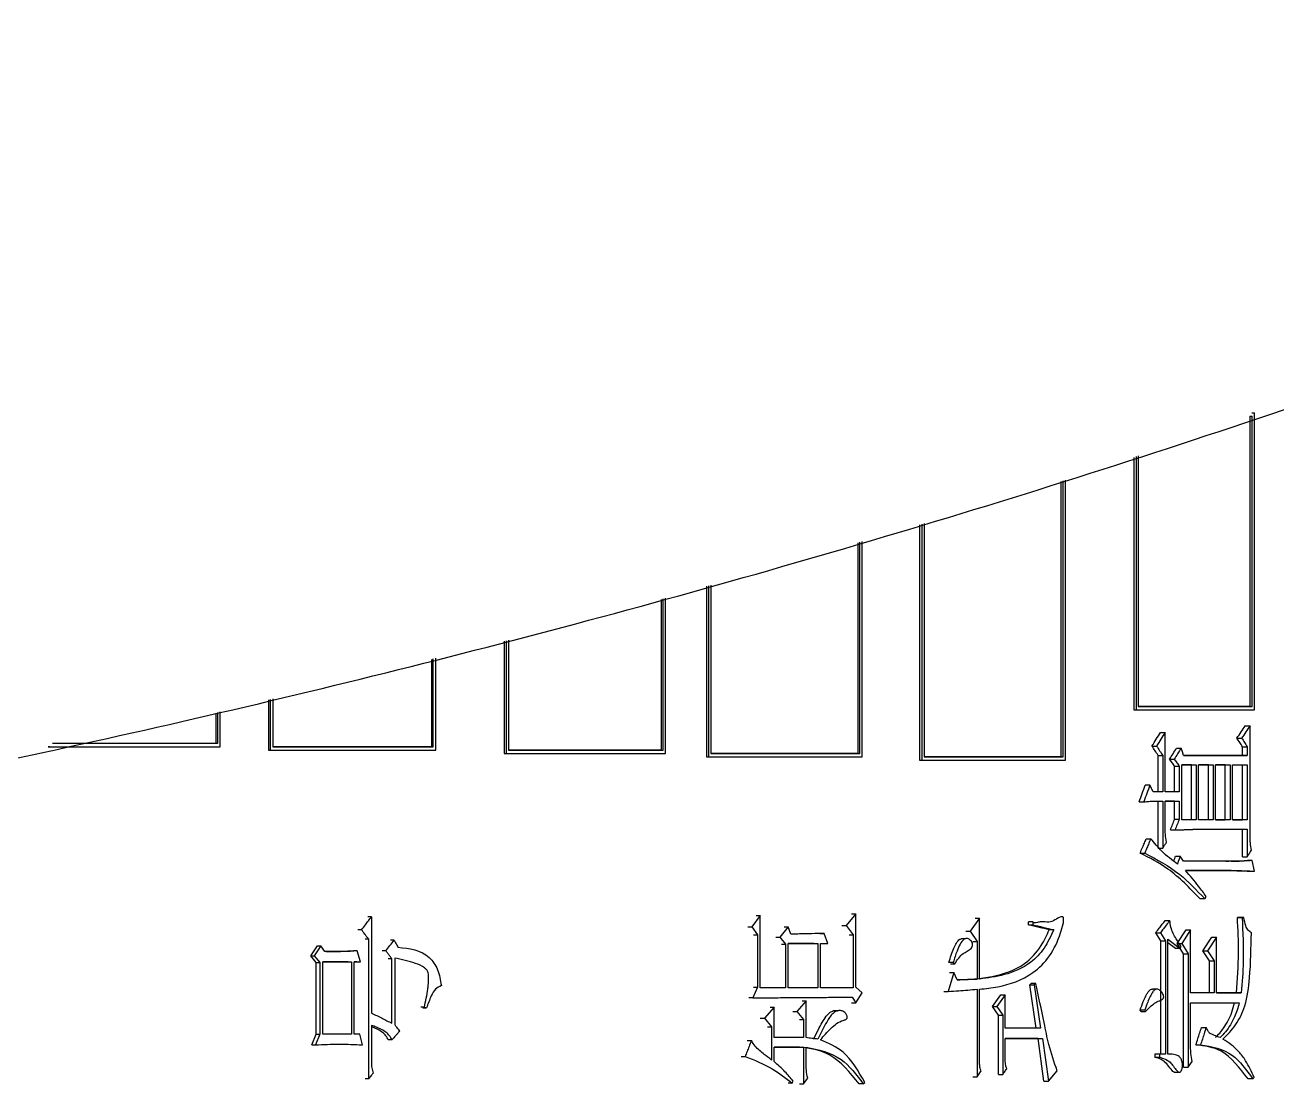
# Model space of a CAD drawing. Header units: millimetres. Extents: x 2379 to 4059, y 879 to 2067.
# Drawn here: x 3124.79 to 3143.51, y 1061.49 to 1077.33 of the extents above; entities that cross this region are included whole.
import ezdxf

# ---------------------------------------------------------------- set-up
doc = ezdxf.new("R2010")
doc.units = ezdxf.units.MM

msp = doc.modelspace()

# ---------------------------------------------------------------- linework, layer by layer
at = {"color": 7, "linetype": 'Continuous', "lineweight": 25}
for p, q in [((3143.109, 1071.478), (3143.144, 1071.478)), ((3143.109, 1071.478), (3143.109, 1067.138)), ((3143.14, 1071.528), (3143.176, 1071.528)), ((3143.144, 1067.138), (3143.144, 1071.478)), ((3143.176, 1067.088), (3143.176, 1071.528)), ((3141.372, 1070.862), (3141.372, 1067.088)), ((3141.406, 1070.874), (3141.406, 1067.088)), ((3141.439, 1070.885), (3141.439, 1067.138)), ((3140.283, 1070.503), (3140.283, 1066.385)), ((3140.317, 1066.385), (3140.317, 1070.514)), ((3140.35, 1066.335), (3140.35, 1070.525)), ((3138.17, 1069.855), (3138.17, 1066.335)), ((3138.202, 1069.865), (3138.202, 1066.335)), ((3138.236, 1069.875), (3138.236, 1066.385)), ((3137.244, 1069.588), (3137.244, 1066.434)), ((3137.276, 1066.434), (3137.276, 1069.597)), ((3137.311, 1066.385), (3137.311, 1069.608)), ((3134.982, 1068.936), (3134.982, 1066.385)), ((3135.012, 1068.944), (3135.012, 1066.385)), ((3135.048, 1068.955), (3135.048, 1066.434)), ((3134.303, 1068.74), (3134.303, 1066.484)), ((3134.333, 1066.484), (3134.333, 1068.748)), ((3134.369, 1066.434), (3134.369, 1068.759)), ((3131.958, 1068.114), (3131.958, 1066.434)), ((3131.986, 1068.121), (3131.986, 1066.434)), ((3132.023, 1068.13), (3132.023, 1066.484)), ((3130.869, 1067.843), (3130.869, 1066.534)), ((3130.896, 1066.534), (3130.896, 1067.85)), ((3130.934, 1066.484), (3130.934, 1067.859)), ((3128.433, 1067.237), (3128.433, 1066.484)), ((3128.459, 1067.244), (3128.459, 1066.484)), ((3128.498, 1067.253), (3128.498, 1066.534)), ((3127.67, 1067.047), (3127.67, 1066.584)), ((3127.709, 1066.534), (3127.709, 1067.057)), ((3141.372, 1067.088), (3143.14, 1067.088)), ((3141.372, 1067.088), (3141.406, 1067.088)), ((3141.406, 1067.088), (3143.176, 1067.088)), ((3141.439, 1067.138), (3143.144, 1067.138)), ((3143.109, 1067.138), (3141.439, 1067.138)), ((3143.109, 1067.138), (3143.144, 1067.138)), ((3143.14, 1067.088), (3143.176, 1067.088)), ((3127.645, 1067.041), (3127.645, 1066.584)), ((3141.772, 1066.752), (3141.841, 1066.752)), ((3141.841, 1065.865), (3141.841, 1066.752)), ((3143.04, 1066.849), (3143.111, 1066.849)), ((3125.137, 1066.534), (3127.684, 1066.534)), ((3125.16, 1066.534), (3125.137, 1066.534)), ((3127.67, 1066.584), (3127.645, 1066.584)), ((3127.684, 1066.534), (3127.709, 1066.534)), ((3128.433, 1066.484), (3128.872, 1066.484)), ((3128.433, 1066.484), (3128.459, 1066.484)), ((3129.074, 1066.484), (3130.907, 1066.484)), ((3130.869, 1066.534), (3130.896, 1066.534)), ((3130.907, 1066.484), (3130.934, 1066.484)), ((3134.303, 1066.484), (3134.333, 1066.484)), ((3141.645, 1066.547), (3141.714, 1066.547)), ((3142.013, 1066.514), (3142.082, 1066.514)), ((3142.915, 1066.666), (3142.986, 1066.666)), ((3142.998, 1066.536), (3143.069, 1066.536)), ((3142.998, 1066.406), (3142.998, 1066.536)), ((3143.069, 1066.536), (3143.069, 1066.406)), ((3131.958, 1066.434), (3134.34, 1066.434)), ((3131.958, 1066.434), (3131.986, 1066.434)), ((3134.34, 1066.434), (3134.369, 1066.434)), ((3134.982, 1066.385), (3137.28, 1066.385)), ((3134.982, 1066.385), (3135.012, 1066.385)), ((3137.244, 1066.434), (3137.276, 1066.434)), ((3137.28, 1066.385), (3137.311, 1066.385)), ((3138.17, 1066.335), (3140.317, 1066.335)), ((3138.17, 1066.335), (3138.202, 1066.335)), ((3140.283, 1066.385), (3140.317, 1066.385)), ((3140.317, 1066.335), (3140.35, 1066.335)), ((3141.737, 1066.406), (3141.806, 1066.406)), ((3141.737, 1065.865), (3141.737, 1066.406)), ((3141.806, 1066.406), (3141.806, 1065.865)), ((3141.907, 1066.352), (3141.976, 1066.352)), ((3143.069, 1066.406), (3142.117, 1066.406)), ((3142.117, 1066.406), (3142.998, 1066.406)), ((3142.998, 1066.406), (3143.069, 1066.406)), ((3141.984, 1066.244), (3142.054, 1066.244)), ((3141.984, 1065.865), (3141.984, 1066.244)), ((3142.054, 1066.244), (3142.054, 1065.865)), ((3142.089, 1065.443), (3142.089, 1066.265)), ((3142.089, 1066.265), (3142.307, 1066.265)), ((3142.238, 1066.265), (3142.089, 1066.265)), ((3142.238, 1066.265), (3142.307, 1066.265)), ((3142.238, 1065.443), (3142.238, 1066.265)), ((3142.307, 1066.265), (3142.307, 1065.443)), ((3142.343, 1065.443), (3142.343, 1066.265)), ((3142.343, 1066.265), (3142.56, 1066.265)), ((3142.49, 1066.265), (3142.343, 1066.265)), ((3142.49, 1066.265), (3142.56, 1066.265)), ((3142.49, 1065.443), (3142.49, 1066.265)), ((3142.56, 1066.265), (3142.56, 1065.443)), ((3142.595, 1065.443), (3142.595, 1066.265)), ((3142.595, 1066.265), (3142.812, 1066.265)), ((3142.741, 1066.265), (3142.595, 1066.265)), ((3142.741, 1066.265), (3142.812, 1066.265)), ((3142.741, 1065.443), (3142.741, 1066.265)), ((3142.812, 1066.265), (3142.812, 1065.443)), ((3142.847, 1065.443), (3142.847, 1066.265)), ((3142.847, 1066.265), (3143.069, 1066.265)), ((3142.998, 1065.443), (3142.998, 1066.265)), ((3143.069, 1066.265), (3143.069, 1065.443)), ((3141.614, 1065.962), (3141.545, 1065.962)), ((3141.806, 1065.865), (3141.664, 1065.865)), ((3142.054, 1065.865), (3141.841, 1065.865)), ((3141.453, 1065.714), (3141.521, 1065.714)), ((3141.737, 1065.021), (3141.737, 1065.724)), ((3141.806, 1065.724), (3141.806, 1065.021)), ((3141.841, 1065.724), (3142.054, 1065.724)), ((3141.841, 1065.324), (3141.841, 1065.724)), ((3141.984, 1065.724), (3141.841, 1065.724)), ((3141.984, 1065.724), (3142.054, 1065.724)), ((3141.984, 1065.454), (3141.984, 1065.724)), ((3142.054, 1065.724), (3142.054, 1065.454)), ((3141.984, 1065.454), (3142.054, 1065.454)), ((3142.307, 1065.443), (3142.089, 1065.443)), ((3142.56, 1065.443), (3142.343, 1065.443)), ((3142.812, 1065.443), (3142.595, 1065.443)), ((3142.595, 1065.443), (3142.741, 1065.443)), ((3142.812, 1065.443), (3142.741, 1065.443)), ((3143.069, 1065.443), (3142.847, 1065.443)), ((3142.847, 1065.443), (3142.998, 1065.443)), ((3143.069, 1065.443), (3142.998, 1065.443)), ((3141.921, 1065.292), (3141.99, 1065.292)), ((3142.286, 1065.303), (3143.069, 1065.303)), ((3142.998, 1064.892), (3142.998, 1065.303)), ((3143.069, 1065.303), (3143.069, 1064.892)), ((3141.56, 1065.162), (3141.628, 1065.162)), ((3141.737, 1065.021), (3141.806, 1065.021)), ((3141.467, 1064.946), (3141.536, 1064.946)), ((3141.999, 1064.902), (3142.068, 1064.902)), ((3142.117, 1064.827), (3142.068, 1064.902)), ((3142.819, 1064.827), (3142.117, 1064.827)), ((3142.748, 1064.827), (3142.795, 1064.827)), ((3142.998, 1064.892), (3143.069, 1064.892)), ((3143.145, 1064.837), (3143.075, 1064.837)), ((3143.18, 1064.675), (3143.145, 1064.837)), ((3142.145, 1064.686), (3142.847, 1064.686)), ((3142.776, 1064.686), (3142.145, 1064.686)), ((3142.776, 1064.686), (3142.847, 1064.686)), ((3143.109, 1064.675), (3143.18, 1064.675)), ((3142.434, 1064.264), (3142.364, 1064.264)), ((3142.434, 1064.264), (3142.455, 1064.297)), ((3129.972, 1063.994), (3129.919, 1063.994)), ((3129.972, 1063.994), (3129.972, 1062.555)), ((3135.786, 1064.015), (3135.662, 1063.842)), ((3135.725, 1064.015), (3135.786, 1064.015)), ((3135.786, 1062.934), (3135.786, 1064.015)), ((3137.007, 1063.864), (3137.07, 1063.864)), ((3137.214, 1064.037), (3137.07, 1063.864)), ((3137.07, 1063.864), (3137.176, 1063.723)), ((3137.152, 1064.037), (3137.214, 1064.037)), ((3137.214, 1062.944), (3137.214, 1064.037)), ((3139.067, 1063.972), (3138.926, 1063.777)), ((3139.001, 1063.972), (3139.067, 1063.972)), ((3139.067, 1063.063), (3139.067, 1063.972)), ((3139.862, 1063.918), (3139.796, 1063.918)), ((3139.796, 1063.875), (3139.796, 1063.918)), ((3139.796, 1063.875), (3139.862, 1063.875)), ((3139.862, 1063.918), (3139.862, 1063.875)), ((3141.843, 1063.94), (3141.912, 1063.94)), ((3142.922, 1063.983), (3142.993, 1063.983)), ((3142.95, 1063.983), (3142.922, 1063.983)), ((3143.02, 1063.983), (3142.95, 1063.983)), ((3143.02, 1063.983), (3142.993, 1063.983)), ((3129.823, 1063.799), (3129.77, 1063.799)), ((3135.601, 1063.842), (3135.662, 1063.842)), ((3135.662, 1063.842), (3135.747, 1063.723)), ((3135.686, 1063.723), (3135.747, 1063.723)), ((3135.747, 1063.723), (3135.747, 1062.944)), ((3136.019, 1063.691), (3136.08, 1063.691)), ((3136.203, 1063.842), (3136.08, 1063.691)), ((3136.08, 1063.691), (3136.165, 1063.583)), ((3136.142, 1063.842), (3136.203, 1063.842)), ((3136.242, 1063.734), (3136.203, 1063.842)), ((3136.679, 1063.745), (3136.741, 1063.745)), ((3136.795, 1063.593), (3136.741, 1063.745)), ((3137.114, 1063.723), (3137.176, 1063.723)), ((3137.176, 1063.723), (3137.176, 1062.934)), ((3138.86, 1063.777), (3138.926, 1063.777)), ((3138.926, 1063.777), (3139.029, 1063.626)), ((3140.176, 1063.799), (3140.109, 1063.799)), ((3141.702, 1063.756), (3141.77, 1063.756)), ((3141.779, 1063.637), (3141.702, 1063.756)), ((3141.77, 1063.756), (3141.848, 1063.637)), ((3142.02, 1063.593), (3142.154, 1063.799)), ((3142.223, 1063.799), (3142.089, 1063.593)), ((3142.154, 1063.799), (3142.223, 1063.799)), ((3142.223, 1062.858), (3142.223, 1063.799)), ((3142.406, 1063.485), (3142.539, 1063.691)), ((3142.609, 1063.691), (3142.476, 1063.485)), ((3142.539, 1063.691), (3142.609, 1063.691)), ((3142.609, 1062.858), (3142.609, 1063.691)), ((3129.064, 1063.409), (3129.164, 1063.561)), ((3129.217, 1063.561), (3129.117, 1063.409)), ((3129.164, 1063.561), (3129.217, 1063.561)), ((3129.275, 1063.474), (3129.217, 1063.561)), ((3129.931, 1063.658), (3129.877, 1063.658)), ((3129.931, 1061.571), (3129.931, 1063.658)), ((3130.311, 1063.647), (3130.257, 1063.647)), ((3136.104, 1063.583), (3136.165, 1063.583)), ((3136.165, 1063.583), (3136.165, 1062.934)), ((3136.203, 1062.934), (3136.203, 1063.593)), ((3136.203, 1063.593), (3136.649, 1063.593)), ((3136.587, 1063.593), (3136.203, 1063.593)), ((3136.587, 1063.593), (3136.649, 1063.593)), ((3136.649, 1063.593), (3136.649, 1062.934)), ((3136.688, 1063.593), (3136.795, 1063.593)), ((3136.688, 1062.934), (3136.688, 1063.593)), ((3136.733, 1063.593), (3136.795, 1063.593)), ((3138.855, 1063.666), (3138.789, 1063.666)), ((3138.964, 1063.626), (3139.029, 1063.626)), ((3139.029, 1063.626), (3139.029, 1063.063)), ((3141.779, 1063.637), (3141.848, 1063.637)), ((3141.779, 1061.938), (3141.779, 1063.637)), ((3141.848, 1063.637), (3141.848, 1061.938)), ((3141.884, 1063.658), (3142.068, 1063.518)), ((3141.884, 1061.938), (3141.884, 1063.658)), ((3141.999, 1063.518), (3141.884, 1063.606)), ((3142.068, 1063.518), (3141.999, 1063.518)), ((3142.02, 1063.593), (3142.089, 1063.593)), ((3142.118, 1063.442), (3142.02, 1063.593)), ((3142.068, 1063.518), (3142.082, 1063.55)), ((3142.089, 1063.593), (3142.188, 1063.442)), ((3129.064, 1063.409), (3129.117, 1063.409)), ((3129.147, 1063.312), (3129.064, 1063.409)), ((3129.117, 1063.409), (3129.2, 1063.312)), ((3129.147, 1063.312), (3129.2, 1063.312)), ((3129.147, 1062.241), (3129.147, 1063.312)), ((3129.2, 1063.312), (3129.2, 1062.241)), ((3129.242, 1062.241), (3129.242, 1063.323)), ((3129.242, 1063.323), (3129.674, 1063.323)), ((3129.621, 1063.323), (3129.242, 1063.323)), ((3129.621, 1063.323), (3129.674, 1063.323)), ((3129.674, 1063.323), (3129.674, 1062.241)), ((3129.757, 1063.485), (3129.704, 1063.485)), ((3129.715, 1062.241), (3129.715, 1063.323)), ((3129.715, 1063.323), (3129.806, 1063.323)), ((3129.753, 1063.323), (3129.715, 1063.323)), ((3129.753, 1063.323), (3129.806, 1063.323)), ((3129.806, 1063.323), (3129.757, 1063.485)), ((3130.187, 1063.485), (3130.133, 1063.485)), ((3130.278, 1063.366), (3130.224, 1063.366)), ((3130.278, 1062.403), (3130.278, 1063.366)), ((3130.319, 1063.377), (3130.319, 1062.382)), ((3142.118, 1063.442), (3142.188, 1063.442)), ((3142.118, 1061.744), (3142.118, 1063.442)), ((3142.188, 1063.442), (3142.188, 1061.744)), ((3142.406, 1063.485), (3142.476, 1063.485)), ((3142.504, 1063.334), (3142.406, 1063.485)), ((3142.476, 1063.485), (3142.574, 1063.334)), ((3142.504, 1063.334), (3142.574, 1063.334)), ((3142.504, 1062.858), (3142.504, 1063.334)), ((3142.574, 1063.334), (3142.574, 1062.858)), ((3138.68, 1063.161), (3138.598, 1062.879)), ((3138.615, 1063.161), (3138.68, 1063.161)), ((3138.63, 1063.291), (3138.695, 1063.291)), ((3138.732, 1063.053), (3138.68, 1063.161)), ((3135.747, 1062.944), (3135.677, 1062.782)), ((3136.165, 1062.934), (3135.786, 1062.934)), ((3136.649, 1062.934), (3136.203, 1062.934)), ((3137.176, 1062.934), (3136.688, 1062.934)), ((3137.313, 1062.858), (3137.214, 1062.944)), ((3138.964, 1063.063), (3139.029, 1063.063)), ((3139.84, 1062.998), (3139.818, 1062.977)), ((3139.818, 1062.977), (3139.884, 1062.977)), ((3139.913, 1062.328), (3139.818, 1062.977)), ((3139.906, 1062.998), (3139.84, 1062.998)), ((3139.906, 1062.998), (3139.884, 1062.977)), ((3139.884, 1062.977), (3139.979, 1062.328)), ((3135.677, 1062.782), (3135.617, 1062.782)), ((3136.473, 1062.739), (3136.334, 1062.577)), ((3136.411, 1062.739), (3136.473, 1062.739)), ((3136.473, 1062.187), (3136.473, 1062.739)), ((3137.161, 1062.793), (3137.214, 1062.706)), ((3137.214, 1062.706), (3137.313, 1062.858)), ((3138.533, 1062.879), (3138.598, 1062.879)), ((3139.029, 1062.912), (3139.029, 1061.603)), ((3139.067, 1061.819), (3139.067, 1062.912)), ((3139.26, 1062.652), (3139.385, 1062.825)), ((3139.451, 1062.825), (3139.325, 1062.652)), ((3139.385, 1062.825), (3139.451, 1062.825)), ((3139.451, 1062.328), (3139.451, 1062.825)), ((3141.72, 1062.914), (3141.651, 1062.914)), ((3142.574, 1062.858), (3142.223, 1062.858)), ((3142.979, 1062.858), (3142.609, 1062.858)), ((3142.609, 1062.858), (3142.908, 1062.858)), ((3142.908, 1062.858), (3142.979, 1062.858)), ((3130.763, 1062.641), (3130.708, 1062.641)), ((3130.741, 1062.631), (3130.796, 1062.631)), ((3130.763, 1062.641), (3130.796, 1062.631)), ((3135.995, 1062.641), (3135.848, 1062.479)), ((3135.934, 1062.641), (3135.995, 1062.641)), ((3135.995, 1062.187), (3135.995, 1062.641)), ((3136.273, 1062.577), (3136.334, 1062.577)), ((3136.334, 1062.577), (3136.434, 1062.458)), ((3136.937, 1062.588), (3136.874, 1062.588)), ((3137.152, 1062.706), (3137.214, 1062.706)), ((3139.26, 1062.652), (3139.325, 1062.652)), ((3139.348, 1062.523), (3139.26, 1062.652)), ((3139.325, 1062.652), (3139.414, 1062.523)), ((3141.536, 1062.598), (3141.467, 1062.598)), ((3141.481, 1062.577), (3141.467, 1062.598)), ((3141.481, 1062.577), (3141.55, 1062.577)), ((3141.536, 1062.598), (3141.55, 1062.577)), ((3142.223, 1062.047), (3142.223, 1062.706)), ((3142.223, 1062.706), (3142.951, 1062.706)), ((3129.972, 1062.371), (3129.972, 1061.754)), ((3135.787, 1062.479), (3135.848, 1062.479)), ((3135.848, 1062.479), (3135.956, 1062.349)), ((3136.373, 1062.458), (3136.434, 1062.458)), ((3136.434, 1062.458), (3136.434, 1062.187)), ((3139.348, 1062.523), (3139.414, 1062.523)), ((3139.348, 1061.636), (3139.348, 1062.523)), ((3129.081, 1062.079), (3129.147, 1062.241)), ((3129.2, 1062.241), (3129.133, 1062.079)), ((3129.147, 1062.241), (3129.2, 1062.241)), ((3129.674, 1062.241), (3129.242, 1062.241)), ((3129.798, 1062.241), (3129.715, 1062.241)), ((3129.84, 1062.079), (3129.798, 1062.241)), ((3135.895, 1062.349), (3135.956, 1062.349)), ((3135.956, 1062.349), (3135.956, 1061.852)), ((3136.434, 1062.187), (3135.995, 1062.187)), ((3139.979, 1062.328), (3139.451, 1062.328)), ((3139.451, 1062.176), (3140.008, 1062.176)), ((3139.451, 1061.852), (3139.451, 1062.176)), ((3139.942, 1062.176), (3139.451, 1062.176)), ((3139.942, 1062.176), (3140.008, 1062.176)), ((3140.029, 1061.538), (3139.942, 1062.176)), ((3140.008, 1062.176), (3140.096, 1061.538)), ((3142.385, 1062.339), (3142.455, 1062.339)), ((3129.081, 1062.079), (3129.133, 1062.079)), ((3129.786, 1062.079), (3129.84, 1062.079)), ((3130.278, 1062.155), (3130.224, 1062.155)), ((3135.593, 1062.144), (3135.654, 1062.144)), ((3135.995, 1062.047), (3136.434, 1062.047)), ((3135.995, 1061.83), (3135.995, 1062.047)), ((3136.372, 1062.047), (3135.995, 1062.047)), ((3136.373, 1062.047), (3136.434, 1062.047)), ((3136.434, 1062.047), (3136.434, 1061.495)), ((3136.473, 1061.798), (3136.473, 1062.047)), ((3142.301, 1062.079), (3142.371, 1062.079)), ((3135.5, 1061.906), (3135.561, 1061.906)), ((3141.687, 1061.938), (3141.687, 1061.895)), ((3141.756, 1061.938), (3141.687, 1061.938)), ((3141.687, 1061.895), (3141.756, 1061.895)), ((3141.756, 1061.938), (3141.756, 1061.895)), ((3141.848, 1061.938), (3141.756, 1061.938)), ((3141.916, 1061.94), (3141.884, 1061.94)), ((3142.188, 1061.744), (3142.244, 1061.83)), ((3129.972, 1061.754), (3129.997, 1061.657)), ((3139.029, 1061.603), (3139.089, 1061.69)), ((3139.348, 1061.636), (3139.414, 1061.636)), ((3140.096, 1061.538), (3140.227, 1061.69)), ((3141.977, 1061.671), (3142.047, 1061.671)), ((3142.118, 1061.744), (3142.188, 1061.744)), ((3129.931, 1061.571), (3129.877, 1061.571)), ((3136.265, 1061.506), (3136.28, 1061.538)), ((3136.434, 1061.495), (3136.496, 1061.581)), ((3137.328, 1061.495), (3137.351, 1061.517)), ((3138.964, 1061.603), (3139.029, 1061.603)), ((3140.029, 1061.538), (3140.096, 1061.538)), ((3143.152, 1061.571), (3143.082, 1061.571)), ((3143.152, 1061.571), (3143.173, 1061.592))]:
    msp.add_line(p, q, dxfattribs=at)
at = {"color": 7, "linetype": 'Continuous', "lineweight": 25, "flags": 128}
for points in [[(3143.111, 1065.249), (3143.111, 1065.843), (3143.111, 1066.849)], [(3142.117, 1066.406), (3142.1, 1066.46), (3142.082, 1066.514)], [(3142.068, 1064.902), (3142.052, 1064.858), (3142.039, 1064.82), (3142.025, 1064.783)], [(3138.673, 1063.312), (3138.649, 1063.312), (3138.628, 1063.312), (3138.608, 1063.312)], [(3138.673, 1063.312), (3138.684, 1063.301), (3138.695, 1063.291)], [(3135.686, 1062.944), (3135.701, 1062.944), (3135.717, 1062.944), (3135.747, 1062.944)], [(3139.414, 1062.523), (3139.414, 1062.079), (3139.414, 1061.636)], [(3136.265, 1061.506), (3136.241, 1061.506), (3136.222, 1061.506), (3136.204, 1061.506)], [(3136.373, 1061.495), (3136.388, 1061.495), (3136.403, 1061.495), (3136.434, 1061.495)], [(3137.328, 1061.495), (3137.305, 1061.495), (3137.285, 1061.495), (3137.266, 1061.495)]]:
    msp.add_lwpolyline(points, dxfattribs=at)
at = {"color": 7, "linetype": 'Continuous', "lineweight": 25}
for points, knots in [([(3088.65, 1062.611), (3091.21, 1062.636), (3094.79, 1062.67), (3100.06, 1062.949), (3104.524, 1063.284), (3109.84, 1063.85), (3115.409, 1064.623), (3121.223, 1065.633), (3127.194, 1066.889), (3133.27, 1068.4), (3139.408, 1070.171), (3145.573, 1072.205), (3151.737, 1074.504), (3157.873, 1077.07), (3163.962, 1079.9), (3169.981, 1082.994), (3175.914, 1086.348), (3181.743, 1089.961), (3187.453, 1093.826), (3193.028, 1097.94), (3198.456, 1102.298), (3203.721, 1106.892), (3208.813, 1111.716), (3213.717, 1116.764), (3218.424, 1122.027), (3222.922, 1127.497), (3227.2, 1133.165), (3231.249, 1139.022), (3235.059, 1145.059), (3238.62, 1151.265), (3241.926, 1157.629), (3244.966, 1164.142), (3247.735, 1170.791), (3250.226, 1177.566), (3252.431, 1184.453), (3254.346, 1191.442), (3255.965, 1198.52), (3257.282, 1205.673), (3258.295, 1212.89), (3259, 1220.158), (3259.393, 1227.462), (3259.471, 1234.79), (3259.234, 1242.128), (3258.68, 1249.462), (3257.808, 1256.78), (3256.618, 1264.067), (3255.11, 1271.31), (3253.285, 1278.494), (3251.144, 1285.607), (3248.69, 1292.635), (3245.926, 1299.563), (3242.853, 1306.38), (3239.476, 1313.07), (3235.798, 1319.622), (3231.824, 1326.022), (3227.559, 1332.257), (3223.008, 1338.315), (3218.176, 1344.184), (3213.069, 1349.85), (3207.693, 1355.303), (3202.246, 1360.35), (3196.773, 1365.003), (3191.314, 1369.272), (3185.689, 1373.314), (3179.908, 1377.123), (3173.98, 1380.691), (3167.918, 1384.013), (3161.732, 1387.083), (3155.436, 1389.897), (3149.042, 1392.449), (3142.567, 1394.735), (3136.029, 1396.751), (3129.454, 1398.493), (3122.881, 1399.958), (3116.387, 1401.14), (3110.098, 1402.037), (3104.574, 1402.62), (3099.691, 1402.988), (3094.867, 1403.228), (3088.893, 1403.345), (3083.376, 1403.234), (3078.107, 1402.963), (3073.643, 1402.625), (3068.326, 1402.06), (3062.757, 1401.287), (3056.944, 1400.277), (3050.973, 1399.021), (3044.897, 1397.51), (3038.759, 1395.739), (3032.594, 1393.705), (3026.43, 1391.406), (3020.293, 1388.841), (3014.205, 1386.01), (3008.186, 1382.916), (3002.253, 1379.562), (2996.424, 1375.95), (2990.714, 1372.084), (2985.138, 1367.97), (2979.711, 1363.613), (2974.445, 1359.018), (2969.354, 1354.194), (2964.449, 1349.146), (2959.742, 1343.883), (2955.245, 1338.413), (2950.966, 1332.745), (2946.918, 1326.888), (2943.108, 1320.851), (2939.546, 1314.645), (2936.241, 1308.281), (2933.199, 1301.769), (2930.437, 1295.117), (2928.1, 1288.835), (2926.821, 1284.73), (2926.258, 1282.922)], [0, 0, 0, 0, 0.010207, 0.014274, 0.021037, 0.028056, 0.035587, 0.043451, 0.051578, 0.059911, 0.06841, 0.077044, 0.085791, 0.094634, 0.103558, 0.112554, 0.121612, 0.130726, 0.13989, 0.149098, 0.158347, 0.167633, 0.176954, 0.186306, 0.195688, 0.205098, 0.214535, 0.223996, 0.233481, 0.242989, 0.252518, 0.262068, 0.271639, 0.281229, 0.290838, 0.300466, 0.310113, 0.319778, 0.329461, 0.339162, 0.348881, 0.358618, 0.368373, 0.378146, 0.387938, 0.397748, 0.407578, 0.417427, 0.427296, 0.437185, 0.447097, 0.457031, 0.466988, 0.47697, 0.486979, 0.497016, 0.507082, 0.517181, 0.527315, 0.537488, 0.547704, 0.556915, 0.566123, 0.575327, 0.584526, 0.593719, 0.602905, 0.612082, 0.621247, 0.630396, 0.639524, 0.64862, 0.657668, 0.666638, 0.675463, 0.683979, 0.691963, 0.697606, 0.703501, 0.71122, 0.721427, 0.725494, 0.732257, 0.739276, 0.746807, 0.754671, 0.762798, 0.771131, 0.77963, 0.788264, 0.797011, 0.805853, 0.814778, 0.823774, 0.832832, 0.841946, 0.85111, 0.860318, 0.869567, 0.878853, 0.888174, 0.897526, 0.906908, 0.916318, 0.925755, 0.935216, 0.944701, 0.954208, 0.963738, 0.973288, 0.982858, 0.992449, 1, 1, 1, 1]), ([(3141.645, 1066.547), (3141.666, 1066.581), (3141.709, 1066.649), (3141.751, 1066.718), (3141.772, 1066.752)], [0, 0, 0, 0, 0.499999, 1, 1, 1, 1]), ([(3141.841, 1066.752), (3141.82, 1066.718), (3141.778, 1066.649), (3141.735, 1066.581), (3141.714, 1066.547)], [0, 0, 0, 0, 0.5, 1, 1, 1, 1]), ([(3142.915, 1066.666), (3142.936, 1066.696), (3142.978, 1066.758), (3143.019, 1066.819), (3143.04, 1066.849)], [0, 0, 0, 0, 0.499999, 1, 1, 1, 1]), ([(3143.111, 1066.849), (3143.09, 1066.819), (3143.048, 1066.758), (3143.007, 1066.696), (3142.986, 1066.666)], [0, 0, 0, 0, 0.5, 1, 1, 1, 1]), ([(3125.16, 1066.534), (3125.418, 1066.534), (3125.932, 1066.534), (3126.782, 1066.534), (3127.372, 1066.534), (3127.709, 1066.534)], [0, 0, 0, 0, 0.300085, 0.60017, 1, 1, 1, 1]), ([(3127.67, 1066.584), (3127.417, 1066.584), (3126.912, 1066.584), (3126.089, 1066.584), (3125.516, 1066.584), (3125.2, 1066.584)], [0, 0, 0, 0, 0.309667, 0.619333, 1, 1, 1, 1]), ([(3127.645, 1066.584), (3127.441, 1066.584), (3127.033, 1066.584), (3126.22, 1066.584), (3125.607, 1066.584), (3125.2, 1066.584)], [0, 0, 0, 0, 0.252458, 0.504916, 1, 1, 1, 1]), ([(3128.459, 1066.484), (3128.709, 1066.484), (3129.209, 1066.484), (3130.035, 1066.484), (3130.607, 1066.484), (3130.934, 1066.484)], [0, 0, 0, 0, 0.300085, 0.60017, 1, 1, 1, 1]), ([(3128.498, 1066.534), (3128.748, 1066.534), (3129.247, 1066.534), (3130.048, 1066.534), (3130.595, 1066.534), (3130.896, 1066.534)], [0, 0, 0, 0, 0.309667, 0.619333, 1, 1, 1, 1]), ([(3130.869, 1066.534), (3130.671, 1066.534), (3130.275, 1066.534), (3129.487, 1066.534), (3128.892, 1066.534), (3128.498, 1066.534)], [0, 0, 0, 0, 0.252756, 0.505512, 1, 1, 1, 1]), ([(3132.023, 1066.484), (3132.264, 1066.484), (3132.746, 1066.484), (3133.517, 1066.484), (3134.043, 1066.484), (3134.333, 1066.484)], [0, 0, 0, 0, 0.30968, 0.61936, 1, 1, 1, 1]), ([(3134.303, 1066.484), (3134.113, 1066.484), (3133.733, 1066.484), (3132.975, 1066.484), (3132.402, 1066.484), (3132.023, 1066.484)], [0, 0, 0, 0, 0.2531118, 0.5062236, 1, 1, 1, 1]), ([(3141.737, 1066.406), (3141.722, 1066.429), (3141.691, 1066.476), (3141.66, 1066.523), (3141.645, 1066.547)], [0, 0, 0, 0, 0.5, 1, 1, 1, 1]), ([(3141.714, 1066.547), (3141.729, 1066.523), (3141.76, 1066.476), (3141.79, 1066.429), (3141.806, 1066.406)], [0, 0, 0, 0, 0.499999, 1, 1, 1, 1]), ([(3141.907, 1066.352), (3141.924, 1066.379), (3141.96, 1066.433), (3141.995, 1066.487), (3142.013, 1066.514)], [0, 0, 0, 0, 0.499999, 1, 1, 1, 1]), ([(3142.082, 1066.514), (3142.064, 1066.487), (3142.029, 1066.433), (3141.994, 1066.379), (3141.976, 1066.352)], [0, 0, 0, 0, 0.4999992, 1, 1, 1, 1]), ([(3142.998, 1066.536), (3142.985, 1066.557), (3142.957, 1066.601), (3142.929, 1066.644), (3142.915, 1066.666)], [0, 0, 0, 0, 0.5, 1, 1, 1, 1]), ([(3142.986, 1066.666), (3143, 1066.644), (3143.027, 1066.601), (3143.055, 1066.557), (3143.069, 1066.536)], [0, 0, 0, 0, 0.499999, 1, 1, 1, 1]), ([(3131.986, 1066.434), (3132.227, 1066.434), (3132.709, 1066.434), (3133.505, 1066.434), (3134.055, 1066.434), (3134.369, 1066.434)], [0, 0, 0, 0, 0.300085, 0.60017, 1, 1, 1, 1]), ([(3135.012, 1066.385), (3135.245, 1066.385), (3135.71, 1066.385), (3136.478, 1066.385), (3137.008, 1066.385), (3137.311, 1066.385)], [0, 0, 0, 0, 0.300085, 0.60017, 1, 1, 1, 1]), ([(3135.048, 1066.434), (3135.281, 1066.434), (3135.746, 1066.434), (3136.49, 1066.434), (3136.996, 1066.434), (3137.276, 1066.434)], [0, 0, 0, 0, 0.30968, 0.61936, 1, 1, 1, 1]), ([(3137.244, 1066.434), (3137.061, 1066.434), (3136.695, 1066.434), (3135.965, 1066.434), (3135.413, 1066.434), (3135.048, 1066.434)], [0, 0, 0, 0, 0.2534485, 0.506897, 1, 1, 1, 1]), ([(3138.202, 1066.335), (3138.42, 1066.335), (3138.855, 1066.335), (3139.572, 1066.335), (3140.067, 1066.335), (3140.35, 1066.335)], [0, 0, 0, 0, 0.300081, 0.600162, 1, 1, 1, 1]), ([(3138.236, 1066.385), (3138.454, 1066.385), (3138.889, 1066.385), (3139.584, 1066.385), (3140.056, 1066.385), (3140.317, 1066.385)], [0, 0, 0, 0, 0.309921, 0.619841, 1, 1, 1, 1]), ([(3140.283, 1066.385), (3140.112, 1066.385), (3139.77, 1066.385), (3139.091, 1066.385), (3138.576, 1066.385), (3138.236, 1066.385)], [0, 0, 0, 0, 0.2539403, 0.5078807, 1, 1, 1, 1]), ([(3141.984, 1066.244), (3141.972, 1066.262), (3141.946, 1066.298), (3141.92, 1066.334), (3141.907, 1066.352)], [0, 0, 0, 0, 0.5, 1, 1, 1, 1]), ([(3141.976, 1066.352), (3141.989, 1066.334), (3142.015, 1066.298), (3142.041, 1066.262), (3142.054, 1066.244)], [0, 0, 0, 0, 0.499999, 1, 1, 1, 1]), ([(3141.453, 1065.714), (3141.468, 1065.755), (3141.499, 1065.838), (3141.53, 1065.921), (3141.545, 1065.962)], [0, 0, 0, 0, 0.5, 1, 1, 1, 1]), ([(3141.614, 1065.962), (3141.599, 1065.921), (3141.568, 1065.838), (3141.537, 1065.755), (3141.521, 1065.714)], [0, 0, 0, 0, 0.499999, 1, 1, 1, 1]), ([(3141.664, 1065.865), (3141.655, 1065.881), (3141.639, 1065.914), (3141.622, 1065.946), (3141.614, 1065.962)], [0, 0, 0, 0, 0.500001, 1, 1, 1, 1]), ([(3141.521, 1065.714), (3141.548, 1065.716), (3141.6, 1065.72), (3141.695, 1065.724), (3141.764, 1065.724), (3141.806, 1065.724)], [0, 0, 0, 0, 0.276869, 0.553757, 1, 1, 1, 1]), ([(3141.921, 1065.292), (3141.932, 1065.319), (3141.953, 1065.373), (3141.974, 1065.427), (3141.984, 1065.454)], [0, 0, 0, 0, 0.499999, 1, 1, 1, 1]), ([(3142.054, 1065.454), (3142.043, 1065.427), (3142.022, 1065.373), (3142.001, 1065.319), (3141.99, 1065.292)], [0, 0, 0, 0, 0.5, 1, 1, 1, 1]), ([(3141.863, 1065.108), (3141.856, 1065.148), (3141.843, 1065.219), (3141.842, 1065.292), (3141.841, 1065.324)], [0, 0, 0, 0, 0.558835, 1, 1, 1, 1]), ([(3141.99, 1065.292), (3141.992, 1065.292), (3141.997, 1065.292), (3142.003, 1065.292), (3142.007, 1065.292), (3142.012, 1065.293), (3142.016, 1065.293), (3142.021, 1065.293), (3142.025, 1065.293), (3142.03, 1065.293), (3142.034, 1065.293), (3142.039, 1065.294), (3142.043, 1065.294), (3142.049, 1065.294), (3142.053, 1065.294), (3142.058, 1065.294), (3142.062, 1065.294), (3142.07, 1065.295), (3142.079, 1065.295), (3142.088, 1065.295), (3142.097, 1065.296), (3142.107, 1065.296), (3142.116, 1065.296), (3142.125, 1065.297), (3142.134, 1065.297), (3142.145, 1065.297), (3142.154, 1065.298), (3142.163, 1065.298), (3142.172, 1065.298), (3142.181, 1065.299), (3142.19, 1065.299), (3142.199, 1065.299), (3142.208, 1065.3), (3142.217, 1065.3), (3142.224, 1065.3), (3142.231, 1065.301), (3142.237, 1065.301), (3142.243, 1065.301), (3142.248, 1065.301), (3142.252, 1065.301), (3142.257, 1065.302), (3142.261, 1065.302), (3142.266, 1065.302), (3142.27, 1065.302), (3142.275, 1065.302), (3142.28, 1065.302), (3142.284, 1065.303), (3142.286, 1065.303)], [0, 0, 0, 0, 0.022858, 0.045716, 0.057145, 0.068574, 0.091432, 0.102861, 0.11429, 0.137148, 0.148577, 0.160006, 0.182864, 0.194293, 0.217151, 0.22858, 0.240009, 0.262867, 0.308583, 0.331441, 0.354299, 0.400015, 0.422873, 0.445731, 0.491447, 0.514305, 0.560021, 0.582879, 0.605737, 0.651453, 0.674311, 0.697169, 0.742885, 0.765743, 0.788601, 0.811459, 0.834317, 0.857175, 0.868604, 0.880033, 0.90289, 0.914319, 0.925748, 0.948606, 0.960035, 0.980018, 1, 1, 1, 1]), ([(3143.131, 1064.989), (3143.126, 1065.025), (3143.117, 1065.086), (3143.112, 1065.173), (3143.111, 1065.223), (3143.111, 1065.249)], [0, 0, 0, 0, 0.425218, 0.711978, 1, 1, 1, 1]), ([(3141.467, 1064.946), (3141.479, 1064.975), (3141.501, 1065.025), (3141.532, 1065.097), (3141.55, 1065.14), (3141.56, 1065.162)], [0, 0, 0, 0, 0.402506, 0.701253, 1, 1, 1, 1]), ([(3141.628, 1065.162), (3141.616, 1065.133), (3141.594, 1065.082), (3141.563, 1065.01), (3141.545, 1064.967), (3141.536, 1064.946)], [0, 0, 0, 0, 0.402372, 0.701186, 1, 1, 1, 1]), ([(3142.025, 1064.783), (3141.946, 1064.843), (3141.804, 1064.949), (3141.682, 1065.097), (3141.628, 1065.162)], [0, 0, 0, 0, 0.5582906, 1, 1, 1, 1]), ([(3141.806, 1065.021), (3141.815, 1065.036), (3141.834, 1065.065), (3141.853, 1065.093), (3141.863, 1065.108)], [0, 0, 0, 0, 0.4999996, 1, 1, 1, 1]), ([(3143.069, 1064.892), (3143.079, 1064.908), (3143.1, 1064.94), (3143.121, 1064.973), (3143.131, 1064.989)], [0, 0, 0, 0, 0.499999, 1, 1, 1, 1]), ([(3142.364, 1064.264), (3142.209, 1064.425), (3141.934, 1064.709), (3141.609, 1064.874), (3141.467, 1064.946)], [0, 0, 0, 0, 0.563504, 1, 1, 1, 1]), ([(3141.536, 1064.946), (3141.716, 1064.851), (3142.04, 1064.681), (3142.313, 1064.392), (3142.434, 1064.264)], [0, 0, 0, 0, 0.556051, 1, 1, 1, 1]), ([(3141.972, 1064.827), (3141.972, 1064.828), (3141.976, 1064.84), (3141.985, 1064.865), (3141.994, 1064.89), (3141.999, 1064.902)], [0, 0, 0, 0, 0.0103119, 0.5051567, 1, 1, 1, 1]), ([(3143.145, 1064.837), (3143.143, 1064.837), (3143.138, 1064.837), (3143.128, 1064.836), (3143.118, 1064.835), (3143.107, 1064.834), (3143.101, 1064.833), (3143.096, 1064.833), (3143.091, 1064.833), (3143.085, 1064.832), (3143.077, 1064.832), (3143.067, 1064.831), (3143.057, 1064.83), (3143.047, 1064.83), (3143.037, 1064.829), (3143.027, 1064.829), (3143.016, 1064.828), (3143.006, 1064.828), (3142.996, 1064.828), (3142.986, 1064.827), (3142.976, 1064.827), (3142.966, 1064.827), (3142.956, 1064.827), (3142.945, 1064.827), (3142.935, 1064.826), (3142.925, 1064.826), (3142.918, 1064.826), (3142.91, 1064.826), (3142.904, 1064.826), (3142.897, 1064.826), (3142.892, 1064.826), (3142.887, 1064.826), (3142.882, 1064.826), (3142.877, 1064.826), (3142.872, 1064.826), (3142.867, 1064.826), (3142.862, 1064.826), (3142.857, 1064.826), (3142.851, 1064.826), (3142.846, 1064.826), (3142.841, 1064.826), (3142.836, 1064.827), (3142.831, 1064.827), (3142.825, 1064.827), (3142.821, 1064.827), (3142.819, 1064.827)], [0, 0, 0, 0, 0.0232736, 0.0465473, 0.0930947, 0.1163684, 0.1396421, 0.151279, 0.1629158, 0.1861895, 0.2094632, 0.2327369, 0.2792845, 0.3025582, 0.3258319, 0.3723795, 0.3956532, 0.4189269, 0.4654744, 0.4887481, 0.5120218, 0.5585692, 0.5818429, 0.6051166, 0.651664, 0.6749377, 0.6982114, 0.7214851, 0.7447588, 0.7563956, 0.7796693, 0.7913062, 0.802943, 0.8262167, 0.8378536, 0.8494904, 0.8727641, 0.8844009, 0.8960378, 0.9193114, 0.9309483, 0.9425851, 0.9658588, 0.9774957, 1, 1, 1, 1]), ([(3142.828, 1064.827), (3142.842, 1064.827), (3142.89, 1064.826), (3142.973, 1064.828), (3143.041, 1064.834), (3143.075, 1064.837)], [0, 0, 0, 0, 0.171827, 0.585698, 1, 1, 1, 1]), ([(3142.455, 1064.297), (3142.418, 1064.349), (3142.35, 1064.444), (3142.245, 1064.571), (3142.179, 1064.648), (3142.145, 1064.686)], [0, 0, 0, 0, 0.38007, 0.689866, 1, 1, 1, 1]), ([(3143.109, 1064.675), (3143.068, 1064.677), (3142.992, 1064.679), (3142.881, 1064.683), (3142.811, 1064.685), (3142.776, 1064.686)], [0, 0, 0, 0, 0.371274, 0.685636, 1, 1, 1, 1]), ([(3142.847, 1064.686), (3142.849, 1064.686), (3142.854, 1064.686), (3142.861, 1064.686), (3142.866, 1064.685), (3142.871, 1064.685), (3142.876, 1064.685), (3142.881, 1064.685), (3142.887, 1064.685), (3142.892, 1064.685), (3142.897, 1064.684), (3142.902, 1064.684), (3142.909, 1064.684), (3142.916, 1064.684), (3142.927, 1064.683), (3142.937, 1064.683), (3142.947, 1064.683), (3142.958, 1064.682), (3142.968, 1064.682), (3142.978, 1064.682), (3142.988, 1064.681), (3142.999, 1064.681), (3143.009, 1064.681), (3143.019, 1064.68), (3143.03, 1064.68), (3143.04, 1064.68), (3143.048, 1064.679), (3143.055, 1064.679), (3143.063, 1064.679), (3143.071, 1064.679), (3143.079, 1064.678), (3143.085, 1064.678), (3143.09, 1064.678), (3143.095, 1064.678), (3143.1, 1064.678), (3143.106, 1064.678), (3143.111, 1064.677), (3143.116, 1064.677), (3143.121, 1064.677), (3143.126, 1064.677), (3143.131, 1064.677), (3143.136, 1064.677), (3143.142, 1064.676), (3143.147, 1064.676), (3143.152, 1064.676), (3143.157, 1064.676), (3143.162, 1064.676), (3143.167, 1064.676), (3143.173, 1064.675), (3143.177, 1064.675), (3143.18, 1064.675)], [0, 0, 0, 0, 0.023174, 0.046349, 0.057936, 0.069523, 0.092698, 0.104285, 0.115872, 0.139047, 0.150634, 0.162221, 0.185396, 0.20857, 0.231745, 0.278094, 0.301268, 0.324442, 0.370791, 0.393966, 0.41714, 0.463489, 0.486664, 0.509838, 0.556187, 0.579362, 0.602536, 0.625711, 0.648885, 0.672059, 0.695234, 0.718408, 0.729996, 0.741583, 0.764757, 0.776345, 0.787932, 0.811106, 0.822693, 0.834281, 0.857455, 0.869042, 0.88063, 0.903804, 0.915391, 0.926979, 0.950153, 0.96174, 0.973327, 1, 1, 1, 1]), ([(3129.823, 1063.799), (3129.842, 1063.824), (3129.877, 1063.869), (3129.926, 1063.934), (3129.957, 1063.974), (3129.972, 1063.994)], [0, 0, 0, 0, 0.384573, 0.692287, 1, 1, 1, 1]), ([(3139.067, 1062.912), (3139.157, 1062.922), (3139.432, 1062.951), (3139.806, 1063.08), (3140.125, 1063.391), (3140.256, 1063.67), (3140.312, 1063.864), (3140.326, 1063.94), (3140.323, 1063.972), (3140.321, 1063.983), (3140.316, 1063.99), (3140.31, 1063.995), (3140.298, 1063.997), (3140.257, 1063.986), (3140.195, 1063.943), (3140.096, 1063.902), (3140.006, 1063.931), (3139.937, 1063.909), (3139.9, 1063.902), (3139.877, 1063.906), (3139.867, 1063.912), (3139.863, 1063.917), (3139.862, 1063.918)], [0, 0, 0, 0, 0.12969, 0.391826, 0.53917, 0.686254, 0.737833, 0.763743, 0.768247, 0.772786, 0.775634, 0.778494, 0.782467, 0.792759, 0.837973, 0.883317, 0.939016, 0.96559, 0.984609, 0.99227, 0.998264, 1, 1, 1, 1]), ([(3140.109, 1063.799), (3140.059, 1063.811), (3139.982, 1063.83), (3139.877, 1063.855), (3139.823, 1063.868), (3139.796, 1063.875)], [0, 0, 0, 0, 0.482237, 0.741118, 1, 1, 1, 1]), ([(3139.862, 1063.875), (3139.913, 1063.863), (3139.99, 1063.844), (3140.095, 1063.819), (3140.149, 1063.806), (3140.176, 1063.799)], [0, 0, 0, 0, 0.481628, 0.740814, 1, 1, 1, 1]), ([(3141.702, 1063.756), (3141.719, 1063.779), (3141.752, 1063.821), (3141.799, 1063.882), (3141.828, 1063.921), (3141.843, 1063.94)], [0, 0, 0, 0, 0.376207, 0.688103, 1, 1, 1, 1]), ([(3141.912, 1063.94), (3141.894, 1063.917), (3141.862, 1063.874), (3141.815, 1063.813), (3141.785, 1063.775), (3141.77, 1063.756)], [0, 0, 0, 0, 0.375947, 0.687973, 1, 1, 1, 1]), ([(3142.082, 1063.55), (3142.056, 1063.588), (3142.013, 1063.65), (3141.962, 1063.746), (3141.924, 1063.836), (3141.916, 1063.905), (3141.912, 1063.94)], [0, 0, 0, 0, 0.334836, 0.553745, 0.775373, 1, 1, 1, 1]), ([(3142.908, 1062.858), (3142.923, 1063.056), (3142.951, 1063.431), (3142.932, 1063.806), (3142.922, 1063.983)], [0, 0, 0, 0, 0.529593, 1, 1, 1, 1]), ([(3142.993, 1063.983), (3143.004, 1063.762), (3143.024, 1063.386), (3142.992, 1063.013), (3142.979, 1062.858)], [0, 0, 0, 0, 0.586461, 1, 1, 1, 1]), ([(3143.131, 1063.756), (3143.115, 1063.767), (3143.08, 1063.79), (3143.038, 1063.871), (3143.027, 1063.94), (3143.02, 1063.983)], [0, 0, 0, 0, 0.268929, 0.548046, 1, 1, 1, 1]), ([(3129.931, 1063.658), (3129.921, 1063.671), (3129.902, 1063.696), (3129.866, 1063.743), (3129.84, 1063.777), (3129.823, 1063.799)], [0, 0, 0, 0, 0.266245, 0.532491, 1, 1, 1, 1]), ([(3136.741, 1063.745), (3136.68, 1063.744), (3136.615, 1063.742), (3136.545, 1063.741), (3136.53, 1063.74), (3136.515, 1063.74), (3136.499, 1063.74), (3136.484, 1063.739), (3136.468, 1063.739), (3136.449, 1063.739), (3136.434, 1063.738), (3136.418, 1063.738), (3136.403, 1063.738), (3136.388, 1063.737), (3136.361, 1063.737), (3136.313, 1063.736), (3136.27, 1063.735), (3136.242, 1063.734)], [0, 0, 0, 0, 0.369844, 0.392959, 0.416074, 0.462305, 0.48542, 0.508535, 0.554765, 0.577881, 0.624111, 0.647226, 0.670342, 0.716572, 0.739687, 0.832148, 1, 1, 1, 1]), ([(3139.001, 1063.063), (3139.085, 1063.074), (3139.338, 1063.108), (3139.696, 1063.222), (3139.977, 1063.515), (3140.071, 1063.718), (3140.109, 1063.799)], [0, 0, 0, 0, 0.194025, 0.585754, 0.833326, 1, 1, 1, 1]), ([(3140.176, 1063.799), (3140.131, 1063.704), (3140.041, 1063.513), (3139.793, 1063.256), (3139.454, 1063.116), (3139.19, 1063.08), (3139.067, 1063.063)], [0, 0, 0, 0, 0.194334, 0.390703, 0.714344, 1, 1, 1, 1]), ([(3142.707, 1062.166), (3142.773, 1062.232), (3142.905, 1062.364), (3143.059, 1062.678), (3143.121, 1063.163), (3143.127, 1063.531), (3143.131, 1063.756)], [0, 0, 0, 0, 0.189312, 0.380663, 0.622562, 1, 1, 1, 1]), ([(3130.187, 1063.485), (3130.207, 1063.512), (3130.249, 1063.566), (3130.29, 1063.62), (3130.311, 1063.647)], [0, 0, 0, 0, 0.499999, 1, 1, 1, 1]), ([(3130.311, 1063.647), (3130.318, 1063.633), (3130.331, 1063.608), (3130.351, 1063.572), (3130.362, 1063.55), (3130.368, 1063.539)], [0, 0, 0, 0, 0.39043, 0.695215, 1, 1, 1, 1]), ([(3130.368, 1063.539), (3130.539, 1063.521), (3130.779, 1063.496), (3130.977, 1063.206), (3131.003, 1063.047), (3131.017, 1062.966)], [0, 0, 0, 0, 0.544628, 0.767125, 1, 1, 1, 1]), ([(3138.608, 1063.312), (3138.63, 1063.386), (3138.661, 1063.488), (3138.719, 1063.601), (3138.756, 1063.654), (3138.784, 1063.663), (3138.79, 1063.665)], [0, 0, 0, 0, 0.537893, 0.745384, 0.947325, 1, 1, 1, 1]), ([(3138.695, 1063.291), (3138.733, 1063.35), (3138.801, 1063.454), (3138.916, 1063.487), (3138.959, 1063.548), (3138.966, 1063.584), (3138.954, 1063.617), (3138.934, 1063.642), (3138.912, 1063.661), (3138.887, 1063.671), (3138.862, 1063.67), (3138.818, 1063.652), (3138.771, 1063.583), (3138.719, 1063.463), (3138.69, 1063.37), (3138.673, 1063.312)], [0, 0, 0, 0, 0.207899, 0.367255, 0.399925, 0.431308, 0.463075, 0.497006, 0.528572, 0.558381, 0.588718, 0.619577, 0.72297, 0.829976, 1, 1, 1, 1]), ([(3129.757, 1063.485), (3129.753, 1063.485), (3129.745, 1063.485), (3129.733, 1063.484), (3129.721, 1063.483), (3129.709, 1063.483), (3129.697, 1063.482), (3129.685, 1063.481), (3129.676, 1063.481), (3129.666, 1063.48), (3129.656, 1063.48), (3129.644, 1063.479), (3129.628, 1063.479), (3129.612, 1063.478), (3129.596, 1063.477), (3129.584, 1063.477), (3129.568, 1063.477), (3129.552, 1063.476), (3129.537, 1063.476), (3129.525, 1063.476), (3129.509, 1063.475), (3129.493, 1063.475), (3129.477, 1063.475), (3129.461, 1063.475), (3129.445, 1063.474), (3129.429, 1063.474), (3129.417, 1063.474), (3129.405, 1063.474), (3129.393, 1063.474), (3129.383, 1063.474), (3129.376, 1063.474), (3129.368, 1063.474), (3129.36, 1063.474), (3129.352, 1063.474), (3129.346, 1063.474), (3129.34, 1063.474), (3129.332, 1063.474), (3129.324, 1063.474), (3129.316, 1063.474), (3129.308, 1063.474), (3129.3, 1063.474), (3129.292, 1063.474), (3129.284, 1063.474), (3129.279, 1063.474), (3129.275, 1063.474)], [0, 0, 0, 0, 0.024742, 0.049483, 0.074225, 0.098967, 0.123709, 0.14845, 0.173192, 0.185563, 0.210305, 0.235047, 0.259788, 0.309272, 0.334014, 0.358756, 0.383497, 0.432981, 0.457723, 0.482464, 0.507206, 0.55669, 0.581431, 0.606173, 0.655657, 0.680399, 0.70514, 0.729882, 0.754624, 0.779366, 0.791736, 0.804107, 0.828849, 0.84122, 0.853591, 0.865962, 0.878333, 0.903074, 0.915445, 0.927816, 0.952558, 0.964929, 0.9773, 1, 1, 1, 1]), ([(3129.293, 1063.474), (3129.301, 1063.474), (3129.374, 1063.474), (3129.511, 1063.476), (3129.639, 1063.482), (3129.704, 1063.485)], [0, 0, 0, 0, 0.061457, 0.530599, 1, 1, 1, 1]), ([(3130.278, 1063.366), (3130.268, 1063.379), (3130.248, 1063.405), (3130.218, 1063.444), (3130.197, 1063.472), (3130.187, 1063.485)], [0, 0, 0, 0, 0.314653, 0.657326, 1, 1, 1, 1]), ([(3130.763, 1062.641), (3130.782, 1062.732), (3130.806, 1062.841), (3130.823, 1062.984), (3130.829, 1063.065), (3130.826, 1063.145), (3130.8, 1063.202), (3130.738, 1063.257), (3130.577, 1063.323), (3130.424, 1063.355), (3130.319, 1063.377)], [0, 0, 0, 0, 0.237785, 0.287938, 0.366632, 0.446055, 0.486951, 0.527634, 0.676721, 1, 1, 1, 1]), ([(3131.017, 1062.966), (3130.986, 1062.95), (3130.922, 1062.918), (3130.852, 1062.791), (3130.817, 1062.692), (3130.796, 1062.631)], [0, 0, 0, 0, 0.267599, 0.548584, 1, 1, 1, 1]), ([(3139.029, 1063.063), (3139.002, 1063.061), (3138.948, 1063.057), (3138.849, 1063.053), (3138.777, 1063.053), (3138.732, 1063.053)], [0, 0, 0, 0, 0.273961, 0.547941, 1, 1, 1, 1]), ([(3138.732, 1063.053), (3138.738, 1063.053), (3138.77, 1063.054), (3138.848, 1063.055), (3138.92, 1063.06), (3138.964, 1063.063)], [0, 0, 0, 0, 0.0729635, 0.4234071, 1, 1, 1, 1]), ([(3140.227, 1061.69), (3140.183, 1061.819), (3140.103, 1062.053), (3140.016, 1062.499), (3139.949, 1062.804), (3139.906, 1062.998)], [0, 0, 0, 0, 0.310143, 0.557762, 1, 1, 1, 1]), ([(3135.677, 1062.782), (3135.761, 1062.783), (3135.93, 1062.784), (3136.181, 1062.786), (3136.39, 1062.787), (3136.598, 1062.788), (3136.783, 1062.79), (3136.984, 1062.792), (3137.102, 1062.792), (3137.161, 1062.793)], [0, 0, 0, 0, 0.168661, 0.337321, 0.505982, 0.590312, 0.758972, 0.879486, 1, 1, 1, 1]), ([(3138.598, 1062.879), (3138.65, 1062.882), (3138.748, 1062.888), (3138.892, 1062.899), (3138.984, 1062.908), (3139.029, 1062.912)], [0, 0, 0, 0, 0.360432, 0.680193, 1, 1, 1, 1]), ([(3141.467, 1062.598), (3141.483, 1062.642), (3141.513, 1062.726), (3141.556, 1062.82), (3141.593, 1062.88), (3141.62, 1062.906), (3141.641, 1062.915), (3141.65, 1062.913), (3141.651, 1062.913)], [0, 0, 0, 0, 0.345691, 0.672315, 0.79105, 0.911206, 0.988404, 1, 1, 1, 1]), ([(3141.55, 1062.577), (3141.577, 1062.607), (3141.644, 1062.682), (3141.735, 1062.733), (3141.799, 1062.755), (3141.813, 1062.769), (3141.818, 1062.78), (3141.821, 1062.792), (3141.819, 1062.81), (3141.812, 1062.836), (3141.79, 1062.87), (3141.762, 1062.897), (3141.731, 1062.915), (3141.707, 1062.914), (3141.681, 1062.901), (3141.632, 1062.842), (3141.585, 1062.735), (3141.55, 1062.639), (3141.536, 1062.598)], [0, 0, 0, 0, 0.1375244, 0.3354473, 0.378025, 0.3932997, 0.4036024, 0.4139367, 0.4291013, 0.4551326, 0.490172, 0.5575547, 0.5885238, 0.6196728, 0.649408, 0.6936142, 0.8709566, 1, 1, 1, 1]), ([(3129.972, 1062.555), (3129.998, 1062.542), (3130.051, 1062.516), (3130.153, 1062.465), (3130.228, 1062.428), (3130.278, 1062.403)], [0, 0, 0, 0, 0.257226, 0.514452, 1, 1, 1, 1]), ([(3136.587, 1062.166), (3136.61, 1062.214), (3136.666, 1062.333), (3136.742, 1062.473), (3136.824, 1062.568), (3136.882, 1062.592), (3136.922, 1062.596), (3136.941, 1062.588), (3136.944, 1062.587)], [0, 0, 0, 0, 0.254536, 0.632229, 0.777226, 0.880906, 0.984274, 1, 1, 1, 1]), ([(3136.687, 1062.155), (3136.737, 1062.213), (3136.838, 1062.331), (3136.971, 1062.435), (3137.057, 1062.454), (3137.076, 1062.466), (3137.083, 1062.474), (3137.086, 1062.482), (3137.087, 1062.493), (3137.085, 1062.511), (3137.074, 1062.536), (3137.054, 1062.564), (3137.018, 1062.587), (3136.974, 1062.595), (3136.922, 1062.587), (3136.849, 1062.535), (3136.76, 1062.394), (3136.693, 1062.259), (3136.652, 1062.172), (3136.649, 1062.166)], [0, 0, 0, 0, 0.1816274, 0.3648767, 0.405345, 0.4147082, 0.422096, 0.4282549, 0.4343873, 0.4449704, 0.4640389, 0.4945585, 0.5248763, 0.5682608, 0.613388, 0.6632908, 0.7870954, 0.9853916, 1, 1, 1, 1]), ([(3142.595, 1062.187), (3142.637, 1062.232), (3142.707, 1062.307), (3142.785, 1062.441), (3142.843, 1062.566), (3142.868, 1062.659), (3142.881, 1062.706)], [0, 0, 0, 0, 0.3329371, 0.5523214, 0.7746795, 1, 1, 1, 1]), ([(3142.951, 1062.706), (3142.93, 1062.635), (3142.895, 1062.518), (3142.82, 1062.378), (3142.748, 1062.273), (3142.693, 1062.216), (3142.665, 1062.187)], [0, 0, 0, 0, 0.34637, 0.567178, 0.784978, 1, 1, 1, 1]), ([(3130.278, 1062.155), (3130.266, 1062.176), (3130.243, 1062.219), (3130.188, 1062.27), (3130.122, 1062.309), (3130.048, 1062.344), (3129.997, 1062.362), (3129.972, 1062.371)], [0, 0, 0, 0, 0.176065, 0.348002, 0.566634, 0.783694, 1, 1, 1, 1]), ([(3130.319, 1062.382), (3130.328, 1062.369), (3130.345, 1062.347), (3130.37, 1062.314), (3130.385, 1062.294), (3130.393, 1062.284)], [0, 0, 0, 0, 0.384577, 0.692287, 1, 1, 1, 1]), ([(3130.224, 1062.155), (3130.212, 1062.176), (3130.189, 1062.219), (3130.134, 1062.27), (3130.068, 1062.309), (3130.012, 1062.336), (3129.979, 1062.348), (3129.972, 1062.351)], [0, 0, 0, 0, 0.208214, 0.411477, 0.669881, 0.9264, 1, 1, 1, 1]), ([(3130.393, 1062.284), (3130.383, 1062.273), (3130.362, 1062.25), (3130.324, 1062.206), (3130.295, 1062.175), (3130.278, 1062.155)], [0, 0, 0, 0, 0.267463, 0.534927, 1, 1, 1, 1]), ([(3136.649, 1062.166), (3136.62, 1062.169), (3136.576, 1062.175), (3136.517, 1062.182), (3136.487, 1062.185), (3136.473, 1062.187)], [0, 0, 0, 0, 0.499999, 0.749999, 1, 1, 1, 1]), ([(3142.301, 1062.079), (3142.311, 1062.11), (3142.33, 1062.168), (3142.358, 1062.255), (3142.376, 1062.311), (3142.385, 1062.339)], [0, 0, 0, 0, 0.354462, 0.677231, 1, 1, 1, 1]), ([(3142.455, 1062.339), (3142.445, 1062.308), (3142.426, 1062.249), (3142.398, 1062.163), (3142.38, 1062.107), (3142.371, 1062.079)], [0, 0, 0, 0, 0.354383, 0.677192, 1, 1, 1, 1]), ([(3142.504, 1062.252), (3142.496, 1062.267), (3142.48, 1062.295), (3142.463, 1062.324), (3142.455, 1062.339)], [0, 0, 0, 0, 0.4999983, 1, 1, 1, 1]), ([(3142.665, 1062.187), (3142.641, 1062.195), (3142.602, 1062.208), (3142.549, 1062.232), (3142.519, 1062.245), (3142.504, 1062.252)], [0, 0, 0, 0, 0.443144, 0.721519, 1, 1, 1, 1]), ([(3129.133, 1062.079), (3129.193, 1062.082), (3129.312, 1062.088), (3129.548, 1062.092), (3129.723, 1062.084), (3129.84, 1062.079)], [0, 0, 0, 0, 0.252085, 0.504198, 1, 1, 1, 1]), ([(3135.654, 1062.144), (3135.642, 1062.114), (3135.621, 1062.059), (3135.59, 1061.98), (3135.57, 1061.93), (3135.561, 1061.906)], [0, 0, 0, 0, 0.380374, 0.690187, 1, 1, 1, 1]), ([(3135.956, 1061.852), (3135.919, 1061.88), (3135.859, 1061.926), (3135.775, 1061.993), (3135.707, 1062.058), (3135.672, 1062.115), (3135.654, 1062.144)], [0, 0, 0, 0, 0.336864, 0.555373, 0.775639, 1, 1, 1, 1]), ([(3137.265, 1061.495), (3137.129, 1061.664), (3136.887, 1061.963), (3136.555, 1062.021), (3136.411, 1062.047)], [0, 0, 0, 0, 0.566016, 1, 1, 1, 1]), ([(3136.473, 1062.047), (3136.657, 1062.008), (3136.991, 1061.939), (3137.224, 1061.632), (3137.328, 1061.495)], [0, 0, 0, 0, 0.551707, 1, 1, 1, 1]), ([(3137.351, 1061.517), (3137.253, 1061.687), (3137.081, 1061.987), (3136.806, 1062.104), (3136.688, 1062.155)], [0, 0, 0, 0, 0.56753, 1, 1, 1, 1]), ([(3142.244, 1061.83), (3142.237, 1061.87), (3142.225, 1061.941), (3142.223, 1062.014), (3142.223, 1062.047)], [0, 0, 0, 0, 0.558835, 1, 1, 1, 1]), ([(3143.082, 1061.571), (3142.956, 1061.735), (3142.734, 1062.026), (3142.432, 1062.063), (3142.301, 1062.079)], [0, 0, 0, 0, 0.565517, 1, 1, 1, 1]), ([(3142.371, 1062.079), (3142.539, 1062.052), (3142.843, 1062.003), (3143.056, 1061.704), (3143.152, 1061.571)], [0, 0, 0, 0, 0.551895, 1, 1, 1, 1]), ([(3143.173, 1061.592), (3143.133, 1061.679), (3143.068, 1061.82), (3142.947, 1061.981), (3142.831, 1062.085), (3142.748, 1062.139), (3142.707, 1062.166)], [0, 0, 0, 0, 0.347372, 0.56793, 0.785018, 1, 1, 1, 1]), ([(3135.561, 1061.906), (3135.699, 1061.851), (3135.947, 1061.753), (3136.168, 1061.582), (3136.265, 1061.506)], [0, 0, 0, 0, 0.556947, 1, 1, 1, 1]), ([(3136.28, 1061.538), (3136.24, 1061.585), (3136.174, 1061.661), (3136.077, 1061.756), (3136.022, 1061.805), (3135.995, 1061.83)], [0, 0, 0, 0, 0.450179, 0.7248935, 1, 1, 1, 1]), ([(3139.089, 1061.69), (3139.083, 1061.703), (3139.075, 1061.725), (3139.069, 1061.76), (3139.067, 1061.79), (3139.067, 1061.809), (3139.067, 1061.819)], [0, 0, 0, 0, 0.335689, 0.556704, 0.778126, 1, 1, 1, 1]), ([(3139.473, 1061.722), (3139.467, 1061.738), (3139.456, 1061.766), (3139.452, 1061.811), (3139.451, 1061.838), (3139.451, 1061.852)], [0, 0, 0, 0, 0.400023, 0.697528, 1, 1, 1, 1]), ([(3141.981, 1061.672), (3141.977, 1061.673), (3141.964, 1061.674), (3141.908, 1061.74), (3141.832, 1061.853), (3141.731, 1061.882), (3141.687, 1061.895)], [0, 0, 0, 0, 0.036377, 0.114476, 0.614892, 1, 1, 1, 1]), ([(3141.756, 1061.895), (3141.813, 1061.879), (3141.915, 1061.849), (3141.986, 1061.724), (3142.036, 1061.673), (3142.059, 1061.666), (3142.074, 1061.676), (3142.087, 1061.694), (3142.098, 1061.727), (3142.103, 1061.775), (3142.097, 1061.826), (3142.082, 1061.872), (3142.041, 1061.922), (3141.97, 1061.94), (3141.913, 1061.939), (3141.884, 1061.938)], [0, 0, 0, 0, 0.230342, 0.416704, 0.453392, 0.487581, 0.504129, 0.522219, 0.561724, 0.611998, 0.663323, 0.713955, 0.762021, 0.881086, 1, 1, 1, 1]), ([(3129.997, 1061.657), (3129.987, 1061.645), (3129.972, 1061.624), (3129.95, 1061.595), (3129.937, 1061.579), (3129.931, 1061.571)], [0, 0, 0, 0, 0.42836, 0.71418, 1, 1, 1, 1]), ([(3136.496, 1061.581), (3136.488, 1061.621), (3136.475, 1061.692), (3136.473, 1061.765), (3136.473, 1061.798)], [0, 0, 0, 0, 0.558835, 1, 1, 1, 1]), ([(3139.414, 1061.636), (3139.422, 1061.648), (3139.437, 1061.669), (3139.456, 1061.698), (3139.467, 1061.714), (3139.473, 1061.722)], [0, 0, 0, 0, 0.432631, 0.716316, 1, 1, 1, 1])]:
    msp.add_open_spline(points, degree=3, knots=knots, dxfattribs=at)

doc.saveas('drawing.dxf')
